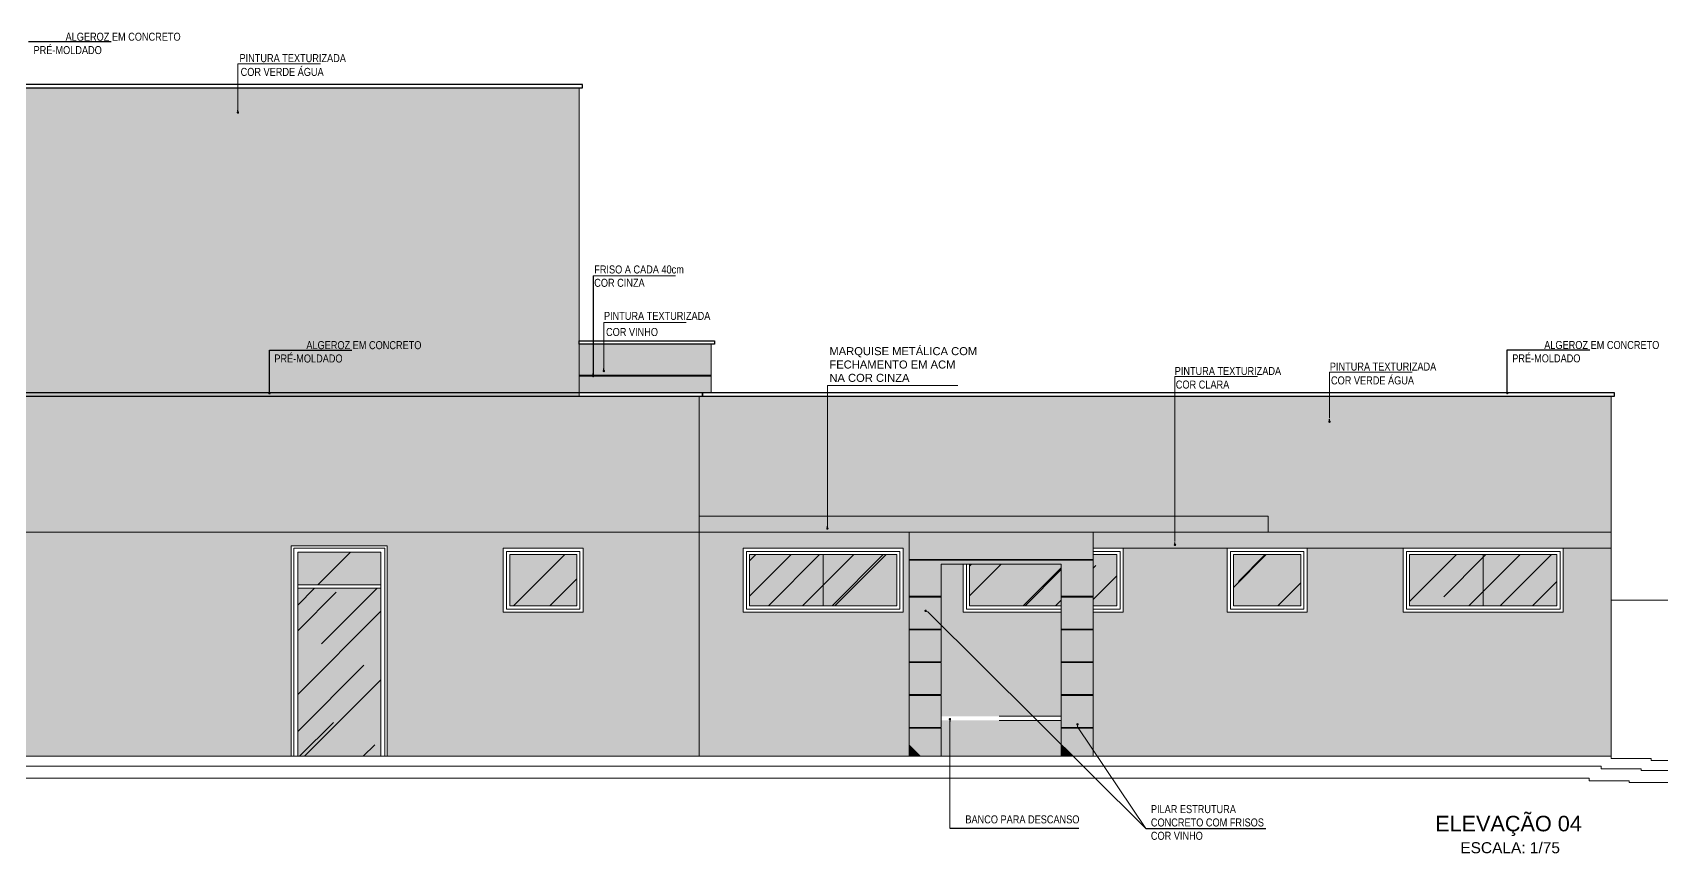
# Model space of a CAD drawing. Header units: inches. Extents: x 44775 to 44858.1, y 6760.4 to 6802.7.
# Drawn here: x 44795.87 to 44816.23, y 6760.45 to 6770.7 of the extents above; entities that cross this region are included whole.
import ezdxf

# ---------------------------------------------------------------- set-up
doc = ezdxf.new("R2010")
doc.units = ezdxf.units.IN
doc.header["$MEASUREMENT"] = 0
doc.layers.add('at_Entity', color=7, linetype='Continuous', lineweight=9)
for name, color, linetype in [('PA', 7, 'Continuous'), ('TEXTO 3', 2, 'Continuous'), ('TEXTO 4', 6, 'Continuous')]:
    doc.layers.add(name, color=color, linetype=linetype)
doc.styles.add('ARIAL', font='ARIALN.TTF')
doc.styles.add('style1', font='arial.ttf')
pattern_1 = [(45, (3.9476, -37.4173), (0.712763635, 1.900703028), [12.6, -1.68, 4.2, -0.84]), (45, (4.4406, -36.3304), (-1.383949392, 0.19601), [2.52, -0.2772, 5.04, -0.63]), (45, (3.7397, -36.6155), (2.690682724, 3.486602117), [6.72, -1.176, 3.36, -0.84])]

# ---------------------------------------------------------------- blocks, each defined once
blk = doc.blocks.new('_DOT')
at = {"color": 0, "linetype": 'ByBlock'}
blk.add_line((-0.5, 0), (-1, 0), dxfattribs=at)
at = {"color": 0, "linetype": 'ByBlock', "const_width": 0.5}
blk.add_lwpolyline([(-0.25, 0, 1), (0.25, 0, 1)], format="xyb", close=True, dxfattribs=at)

msp = doc.modelspace()

# ---------------------------------------------------------------- hatches: boundary and pattern name
h = msp.add_hatch()
h.set_pattern_fill('AR-RROOF', color=256, scale=0.84, angle=45)
h.set_pattern_definition(pattern_1)
h.paths.add_polyline_path([(44800.2215, 6764.2088), (44799.1825, 6764.2088), (44799.1825, 6763.7983), (44800.2215, 6763.7983)])
h = msp.add_hatch()
h.set_pattern_fill('AR-RROOF', color=256, scale=0.84, angle=45)
h.set_pattern_definition(pattern_1)
h.paths.add_polyline_path([(44802.6698, 6764.177), (44801.8318, 6764.177), (44801.8318, 6763.538), (44802.6698, 6763.538)])
h = msp.add_hatch()
h.set_pattern_fill('AR-RROOF', color=256, scale=0.84, angle=45)
h.set_pattern_definition(pattern_1)
h.paths.add_polyline_path([(44805.7508, 6764.177), (44804.8303, 6764.177), (44804.8303, 6763.538), (44805.7508, 6763.538)])
h = msp.add_hatch()
h.set_pattern_fill('AR-RROOF', color=256, scale=0.84, angle=45)
h.set_pattern_definition(pattern_1)
h.paths.add_polyline_path([(44806.6691, 6764.177), (44805.7508, 6764.177), (44805.7508, 6763.538), (44806.6691, 6763.538)])
h = msp.add_hatch()
h.set_pattern_fill('AR-RROOF', color=256, scale=0.84, angle=45)
h.set_pattern_definition(pattern_1)
h.paths.add_polyline_path([(44809.42, 6764.177), (44809.1238, 6764.177), (44809.1238, 6763.538), (44809.42, 6763.538)])
h = msp.add_hatch()
h.set_pattern_fill('AR-RROOF', color=256, scale=0.84, angle=45)
h.set_pattern_definition(pattern_1)
h.paths.add_polyline_path([(44811.7181, 6764.177), (44810.878, 6764.177), (44810.878, 6763.538), (44811.7181, 6763.538)])
h = msp.add_hatch()
h.set_pattern_fill('AR-RROOF', color=256, scale=0.84, angle=45)
h.set_pattern_definition(pattern_1)
h.paths.add_polyline_path([(44813.9992, 6764.177), (44813.0787, 6764.177), (44813.0787, 6763.538), (44813.9992, 6763.538)])
h = msp.add_hatch()
h.set_pattern_fill('AR-RROOF', color=256, scale=0.84, angle=45)
h.set_pattern_definition(pattern_1)
h.paths.add_polyline_path([(44814.9176, 6764.177), (44813.9992, 6764.177), (44813.9992, 6763.538), (44814.9176, 6763.538)])
h = msp.add_hatch()
h.set_pattern_fill('AR-RROOF', color=256, scale=0.84, angle=45)
h.set_pattern_definition(pattern_1)
h.paths.add_polyline_path([(44808.7238, 6764.0585), (44807.579, 6764.0585), (44807.579, 6763.538), (44808.7238, 6763.538)])
h = msp.add_hatch()
h.set_pattern_fill('AR-RROOF', color=256, scale=0.84, angle=45)
h.set_pattern_definition(pattern_1)
h.paths.add_polyline_path([(44800.2215, 6763.7581), (44799.1825, 6763.7581), (44799.1825, 6761.6589), (44800.2215, 6761.6589)])
at = {"layer": 'at_Entity', "true_color": 0xaca072}
h = msp.add_hatch(color=33, dxfattribs=at)
h.dxf.hatch_style = 1
h.paths.add_polyline_path([(44802.7015, 6770.0068), (44798.4355, 6770.0068), (44798.4355, 6769.7296), (44798.4355, 6769.7071, -1), (44798.4355, 6769.6921, -1), (44798.4355, 6769.7071), (44798.4355, 6769.7296), (44798.4355, 6770.0068), (44794.5525, 6770.0068), (44794.5525, 6766.1577), (44802.7015, 6766.1577)])
at = {"layer": 'at_Entity', "true_color": 0x4f7538}
h = msp.add_hatch(color=87, dxfattribs=at)
h.dxf.hatch_style = 1
h.paths.add_polyline_path([(44802.875, 6766.8073), (44802.7015, 6766.8073), (44802.7015, 6766.4174), (44802.875, 6766.4174)])
h = msp.add_hatch(color=87, dxfattribs=at)
h.dxf.hatch_style = 1
h.paths.add_polyline_path([(44804.3499, 6766.8073), (44802.875, 6766.8073), (44802.875, 6766.4174), (44804.3499, 6766.4174)])
edge = h.paths.add_edge_path(flags=16)
edge.add_arc((44803.0084, 6766.4451), 0.000047, 0, 360)
at = {"layer": 'at_Entity', "true_color": 0x989898}
h = msp.add_hatch(color=252, dxfattribs=at)
h.dxf.hatch_style = 1
h.paths.add_polyline_path([(44802.875, 6766.4149), (44802.875, 6766.4174), (44802.7015, 6766.4174), (44802.7015, 6766.4074), (44802.8675, 6766.4074, -0.4142136)])
at = {"layer": 'at_Entity', "true_color": 0x4f7538}
h = msp.add_hatch(color=87, dxfattribs=at)
h.dxf.hatch_style = 1
edge = h.paths.add_edge_path()
edge.add_line((44804.3499, 6766.4074), (44802.8825, 6766.4074))
edge.add_arc((44802.875, 6766.4074), 0.0075, -180, 0, ccw=False)
edge.add_line((44802.8675, 6766.4074), (44802.7015, 6766.4074))
edge.add_line((44802.7015, 6766.4074), (44802.7015, 6766.1977))
edge.add_line((44802.7015, 6766.1977), (44804.1997, 6766.1977))
edge.add_line((44804.1997, 6766.1977), (44804.3499, 6766.1977))
edge.add_line((44804.3499, 6766.1977), (44804.3499, 6766.4074))
at = {"layer": 'at_Entity', "true_color": 0x989898}
h = msp.add_hatch(color=252, dxfattribs=at)
h.dxf.hatch_style = 1
h.paths.add_polyline_path([(44804.3499, 6766.4174), (44802.875, 6766.4174), (44802.875, 6766.4149, -0.4142136), (44802.8825, 6766.4074), (44804.3499, 6766.4074)])
at = {"layer": 'at_Entity', "true_color": 0xaca072}
h = msp.add_hatch(color=33, dxfattribs=at)
h.dxf.hatch_style = 1
h.paths.add_polyline_path([(44804.1997, 6766.1577), (44795.7016, 6766.1577), (44795.7016, 6764.4585), (44804.1997, 6764.4585)])
h = msp.add_hatch(color=33, dxfattribs=at)
h.dxf.hatch_style = 1
h.paths.add_polyline_path([(44805.8016, 6766.1577), (44804.1997, 6766.1577), (44804.1997, 6764.6574), (44805.8016, 6764.6574)])
h = msp.add_hatch(color=33, dxfattribs=at)
h.dxf.hatch_style = 1
h.paths.add_polyline_path([(44810.1458, 6766.1577), (44805.8016, 6766.1577), (44805.8016, 6764.6574), (44810.1458, 6764.6574)])
h = msp.add_hatch(color=33, dxfattribs=at)
h.dxf.hatch_style = 1
h.paths.add_polyline_path([(44815.5989, 6766.1577), (44810.1458, 6766.1577), (44810.1458, 6764.6574), (44811.3119, 6764.6574), (44811.3119, 6764.4585), (44815.5989, 6764.4585)])
h.paths.add_polyline_path([(44812.0778, 6765.8303, -1), (44812.0778, 6765.8453, -1)], flags=16)
at = {"layer": 'at_Entity', "true_color": 0xd1cfbd}
h = msp.add_hatch(color=9, dxfattribs=at)
h.dxf.hatch_style = 1
h.paths.add_polyline_path([(44799.1021, 6764.2871), (44800.3019, 6764.2871), (44800.3019, 6761.6589), (44804.1997, 6761.6589), (44804.1997, 6764.4585), (44795.7016, 6764.4585), (44795.7016, 6761.6589), (44799.1021, 6761.6589)])
h.paths.add_polyline_path([(44801.7514, 6763.4576), (44801.7514, 6764.2575), (44802.7502, 6764.2575), (44802.7502, 6763.4576)], flags=16)
h.paths.add_polyline_path([(44801.7916, 6763.4978), (44801.7916, 6764.2172), (44802.71, 6764.2172), (44802.71, 6763.4978)], flags=0)
h.paths.add_polyline_path([(44801.8318, 6763.538), (44801.8318, 6764.177), (44802.6698, 6764.177), (44802.6698, 6763.538)], flags=0)
h = msp.add_hatch(color=9, dxfattribs=at)
h.dxf.hatch_style = 1
h.paths.add_polyline_path([(44806.8257, 6764.4585), (44804.1997, 6764.4585), (44804.1997, 6761.6589), (44806.8257, 6761.6589)])
h.paths.add_polyline_path([(44806.7496, 6764.2575), (44806.7496, 6763.4576), (44804.7499, 6763.4576), (44804.7499, 6764.2575)], flags=16)
h.paths.add_polyline_path([(44806.7093, 6764.2172), (44806.7093, 6763.4978), (44804.7901, 6763.4978), (44804.7901, 6764.2172)], flags=0)
h.paths.add_polyline_path([(44806.6691, 6764.177), (44806.6691, 6763.538), (44804.8303, 6763.538), (44804.8303, 6764.177)], flags=0)
h.paths.add_polyline_path([(44806.6691, 6764.177), (44806.6691, 6763.538), (44805.7508, 6763.538), (44804.8303, 6763.538), (44804.8303, 6764.177), (44805.7508, 6764.177)], flags=0)
at = {"layer": 'at_Entity', "true_color": 0x4f7538}
h = msp.add_hatch(color=87, dxfattribs=at)
h.dxf.hatch_style = 1
h.paths.add_polyline_path([(44809.1238, 6764.4585), (44806.8257, 6764.4585), (44806.8257, 6764.1178), (44809.1238, 6764.1178)])
at = {"layer": 'at_Entity', "true_color": 0xaca072}
h = msp.add_hatch(color=33, dxfattribs=at)
h.dxf.hatch_style = 1
h.paths.add_polyline_path([(44815.5989, 6764.4585), (44809.1238, 6764.4585), (44809.1238, 6764.2575), (44809.4983, 6764.2575), (44815.5989, 6764.2575)])
h.paths.add_polyline_path([(44810.1459, 6764.2919, -1), (44810.1459, 6764.3069, -1)], flags=16)
at = {"layer": 'at_Entity', "true_color": 0xb8c9d1}
h = msp.add_hatch(color=9, dxfattribs=at)
h.dxf.hatch_style = 1
h.paths.add_polyline_path([(44800.2215, 6764.2088), (44799.1825, 6764.2088), (44799.1825, 6763.7983), (44800.2215, 6763.7983)])
h = msp.add_hatch(color=9, dxfattribs=at)
h.dxf.hatch_style = 1
h.paths.add_polyline_path([(44802.6698, 6764.177), (44801.8318, 6764.177), (44801.8318, 6763.538), (44802.6698, 6763.538)])
h = msp.add_hatch(color=9, dxfattribs=at)
h.dxf.hatch_style = 1
h.paths.add_polyline_path([(44805.7508, 6764.177), (44804.8303, 6764.177), (44804.8303, 6763.538), (44805.7508, 6763.538)])
h = msp.add_hatch(color=9, dxfattribs=at)
h.dxf.hatch_style = 1
h.paths.add_polyline_path([(44806.6691, 6764.177), (44805.7508, 6764.177), (44805.7508, 6763.538), (44806.6691, 6763.538)])
at = {"layer": 'at_Entity', "true_color": 0x989898}
h = msp.add_hatch(color=252, dxfattribs=at)
h.dxf.hatch_style = 1
h.paths.add_polyline_path([(44809.1238, 6764.1178), (44806.8257, 6764.1178), (44806.8257, 6764.1072), (44809.1238, 6764.1072)])
at = {"layer": 'at_Entity', "true_color": 0xd1cfbd}
h = msp.add_hatch(color=9, dxfattribs=at)
h.dxf.hatch_style = 1
h.paths.add_polyline_path([(44815.5989, 6764.2575), (44814.998, 6764.2575), (44814.998, 6763.4576), (44812.9983, 6763.4576), (44812.9983, 6764.2575), (44811.7985, 6764.2575), (44811.7985, 6763.4576), (44810.7997, 6763.4576), (44810.7997, 6764.2575), (44809.4983, 6764.2575), (44809.4983, 6763.4576), (44809.1238, 6763.4576), (44809.1238, 6761.7352), (44809.1749, 6761.6589), (44815.5989, 6761.6589)])
at = {"layer": 'at_Entity', "true_color": 0xb8c9d1}
h = msp.add_hatch(color=9, dxfattribs=at)
h.dxf.hatch_style = 1
h.paths.add_polyline_path([(44809.42, 6764.177), (44809.1238, 6764.177), (44809.1238, 6763.538), (44809.42, 6763.538)])
h = msp.add_hatch(color=9, dxfattribs=at)
h.dxf.hatch_style = 1
h.paths.add_polyline_path([(44811.7181, 6764.177), (44810.878, 6764.177), (44810.878, 6763.538), (44811.7181, 6763.538)])
h = msp.add_hatch(color=9, dxfattribs=at)
h.dxf.hatch_style = 1
h.paths.add_polyline_path([(44813.9992, 6764.177), (44813.0787, 6764.177), (44813.0787, 6763.538), (44813.9992, 6763.538)])
h = msp.add_hatch(color=9, dxfattribs=at)
h.dxf.hatch_style = 1
h.paths.add_polyline_path([(44814.9176, 6764.177), (44813.9992, 6764.177), (44813.9992, 6763.538), (44814.9176, 6763.538)])
at = {"layer": 'at_Entity', "true_color": 0x4f7538}
h = msp.add_hatch(color=87, dxfattribs=at)
h.dxf.hatch_style = 1
h.paths.add_polyline_path([(44807.2257, 6764.0585), (44808.7238, 6764.0585), (44808.7238, 6763.6586), (44809.1238, 6763.6586), (44809.1238, 6764.1072), (44806.8257, 6764.1072), (44806.8257, 6763.6586), (44807.2257, 6763.6586)])
at = {"layer": 'at_Entity', "true_color": 0xd1cfbd}
h = msp.add_hatch(color=9, dxfattribs=at)
h.dxf.hatch_style = 1
h.paths.add_polyline_path([(44808.7238, 6763.4576), (44807.5008, 6763.4576), (44807.5008, 6764.0585), (44807.2257, 6764.0585), (44807.2257, 6763.3581), (44807.7505, 6763.3581), (44807.2257, 6763.3581), (44807.2257, 6762.5738), (44808.3677, 6762.1583), (44808.7238, 6762.1583)])
at = {"layer": 'at_Entity', "true_color": 0xb8c9d1}
h = msp.add_hatch(color=9, dxfattribs=at)
h.dxf.hatch_style = 1
h.paths.add_polyline_path([(44808.7238, 6764.0585), (44807.579, 6764.0585), (44807.579, 6763.538), (44808.7238, 6763.538)])
h = msp.add_hatch(color=9, dxfattribs=at)
h.dxf.hatch_style = 1
h.paths.add_polyline_path([(44800.2215, 6763.7581), (44799.1825, 6763.7581), (44799.1825, 6761.6589), (44800.2215, 6761.6589)])
at = {"layer": 'at_Entity', "true_color": 0x989898}
h = msp.add_hatch(color=252, dxfattribs=at)
h.dxf.hatch_style = 1
h.paths.add_polyline_path([(44807.2257, 6763.6586), (44806.8257, 6763.6586), (44806.8257, 6763.648), (44807.2257, 6763.648)])
at = {"layer": 'at_Entity', "true_color": 0x4f7538}
h = msp.add_hatch(color=87, dxfattribs=at)
h.dxf.hatch_style = 1
h.paths.add_polyline_path([(44807.2257, 6763.648), (44806.8257, 6763.648), (44806.8257, 6763.2481), (44807.2257, 6763.2481)])
edge = h.paths.add_edge_path(flags=16)
edge.add_arc((44807.0294, 6763.475), 0.0075, 0, 360)
at = {"layer": 'at_Entity', "true_color": 0x989898}
h = msp.add_hatch(color=252, dxfattribs=at)
h.dxf.hatch_style = 1
h.paths.add_polyline_path([(44809.1238, 6763.6586), (44808.7238, 6763.6586), (44808.7238, 6763.648), (44809.1238, 6763.648)])
at = {"layer": 'at_Entity', "true_color": 0x4f7538}
h = msp.add_hatch(color=87, dxfattribs=at)
h.dxf.hatch_style = 1
h.paths.add_polyline_path([(44809.1238, 6763.648), (44808.7238, 6763.648), (44808.7238, 6763.2481), (44809.1238, 6763.2481)])
at = {"layer": 'at_Entity', "true_color": 0x989898}
h = msp.add_hatch(color=252, dxfattribs=at)
h.dxf.hatch_style = 1
h.paths.add_polyline_path([(44807.2257, 6763.2481), (44806.8257, 6763.2481), (44806.8257, 6763.2375), (44807.2257, 6763.2375)])
at = {"layer": 'at_Entity', "true_color": 0x4f7538}
h = msp.add_hatch(color=87, dxfattribs=at)
h.dxf.hatch_style = 1
h.paths.add_polyline_path([(44807.2257, 6763.2375), (44806.8257, 6763.2375), (44806.8257, 6762.8376), (44807.2257, 6762.8376)])
at = {"layer": 'at_Entity', "true_color": 0x989898}
h = msp.add_hatch(color=252, dxfattribs=at)
h.dxf.hatch_style = 1
h.paths.add_polyline_path([(44809.1238, 6763.2481), (44808.7238, 6763.2481), (44808.7238, 6763.2375), (44809.1238, 6763.2375)])
at = {"layer": 'at_Entity', "true_color": 0x4f7538}
h = msp.add_hatch(color=87, dxfattribs=at)
h.dxf.hatch_style = 1
h.paths.add_polyline_path([(44809.1238, 6763.2375), (44808.7238, 6763.2375), (44808.7238, 6762.8376), (44809.1238, 6762.8376)])
at = {"layer": 'at_Entity', "true_color": 0x989898}
h = msp.add_hatch(color=252, dxfattribs=at)
h.dxf.hatch_style = 1
h.paths.add_polyline_path([(44807.2257, 6762.8376), (44806.8257, 6762.8376), (44806.8257, 6762.8291), (44807.2257, 6762.8291)])
at = {"layer": 'at_Entity', "true_color": 0x4f7538}
h = msp.add_hatch(color=87, dxfattribs=at)
h.dxf.hatch_style = 1
h.paths.add_polyline_path([(44807.2257, 6762.8291), (44806.8257, 6762.8291), (44806.8257, 6762.4292), (44807.2257, 6762.4292)])
at = {"layer": 'at_Entity', "true_color": 0x989898}
h = msp.add_hatch(color=252, dxfattribs=at)
h.dxf.hatch_style = 1
h.paths.add_polyline_path([(44809.1238, 6762.8376), (44808.7238, 6762.8376), (44808.7238, 6762.8291), (44809.1238, 6762.8291)])
at = {"layer": 'at_Entity', "true_color": 0x4f7538}
h = msp.add_hatch(color=87, dxfattribs=at)
h.dxf.hatch_style = 1
h.paths.add_polyline_path([(44809.1238, 6762.8291), (44808.7238, 6762.8291), (44808.7238, 6762.4292), (44809.1238, 6762.4292)])
at = {"layer": 'at_Entity', "true_color": 0xd1cfbd}
h = msp.add_hatch(color=9, dxfattribs=at)
h.dxf.hatch_style = 1
h.paths.add_polyline_path([(44807.2257, 6762.5738), (44807.2257, 6762.1583), (44808.3677, 6762.1583)])
at = {"layer": 'at_Entity', "true_color": 0x989898}
h = msp.add_hatch(color=252, dxfattribs=at)
h.dxf.hatch_style = 1
h.paths.add_polyline_path([(44807.2257, 6762.4292), (44806.8257, 6762.4292), (44806.8257, 6762.4186), (44807.2257, 6762.4186)])
at = {"layer": 'at_Entity', "true_color": 0x4f7538}
h = msp.add_hatch(color=87, dxfattribs=at)
h.dxf.hatch_style = 1
h.paths.add_polyline_path([(44807.2257, 6762.4186), (44806.8257, 6762.4186), (44806.8257, 6762.0187), (44807.2257, 6762.0187)])
edge = h.paths.add_edge_path(flags=16)
edge.add_arc((44807.0295, 6762.058), 0.000844, 0, 360)
at = {"layer": 'at_Entity', "true_color": 0x989898}
h = msp.add_hatch(color=252, dxfattribs=at)
h.dxf.hatch_style = 1
h.paths.add_polyline_path([(44809.1238, 6762.4292), (44808.7238, 6762.4292), (44808.7238, 6762.4186), (44809.1238, 6762.4186)])
at = {"layer": 'at_Entity', "true_color": 0x4f7538}
h = msp.add_hatch(color=87, dxfattribs=at)
h.dxf.hatch_style = 1
h.paths.add_polyline_path([(44809.1238, 6762.4186), (44808.7238, 6762.4186), (44808.7238, 6762.0187), (44809.1238, 6762.0187)])
h.paths.add_polyline_path([(44808.9276, 6762.0655, -1), (44808.9276, 6762.0505, -1)], flags=16)
at = {"layer": 'at_Entity', "true_color": 0xd1cfbd}
h = msp.add_hatch(color=9, dxfattribs=at)
h.dxf.hatch_style = 1
h.paths.add_polyline_path([(44808.4189, 6762.1075), (44807.2257, 6762.1075), (44807.2257, 6761.6589), (44808.7238, 6761.6589), (44808.7238, 6761.8047)])
h = msp.add_hatch(color=9, dxfattribs=at)
h.dxf.hatch_style = 1
h.paths.add_polyline_path([(44808.7238, 6762.1075), (44808.4189, 6762.1075), (44808.7238, 6761.8047)], flags=17)
at = {"layer": 'at_Entity', "true_color": 0x4f7538}
h = msp.add_hatch(color=87, dxfattribs=at)
h.dxf.hatch_style = 1
h.paths.add_polyline_path([(44807.0427, 6762.0081), (44806.8257, 6762.0081), (44806.8257, 6761.8047), (44806.9725, 6761.6589), (44807.2257, 6761.6589), (44807.2257, 6761.7352)])
h = msp.add_hatch(color=87, dxfattribs=at)
h.dxf.hatch_style = 1
h.paths.add_polyline_path([(44807.2257, 6762.0081), (44807.0427, 6762.0081), (44807.2257, 6761.7352)], flags=17)
at = {"layer": 'at_Entity', "true_color": 0x989898}
h = msp.add_hatch(color=252, dxfattribs=at)
h.dxf.hatch_style = 1
h.paths.add_polyline_path([(44808.9338, 6762.0187), (44808.7238, 6762.0187), (44808.7238, 6762.0081), (44808.9408, 6762.0081)])
at = {"layer": 'at_Entity', "true_color": 0x4f7538}
h = msp.add_hatch(color=87, dxfattribs=at)
h.dxf.hatch_style = 1
h.paths.add_polyline_path([(44808.9408, 6762.0081), (44808.7238, 6762.0081), (44808.7238, 6761.8047), (44808.8706, 6761.6589), (44809.1238, 6761.6589), (44809.1238, 6761.7352)])
at = {"layer": 'at_Entity', "true_color": 0x989898}
h = msp.add_hatch(color=252, dxfattribs=at)
h.dxf.hatch_style = 1
h.paths.add_polyline_path([(44809.1238, 6762.0187), (44808.9338, 6762.0187), (44808.9408, 6762.0081), (44809.1238, 6762.0081)])
at = {"layer": 'at_Entity', "true_color": 0x4f7538}
h = msp.add_hatch(color=87, dxfattribs=at)
h.dxf.hatch_style = 1
h.paths.add_polyline_path([(44809.1238, 6762.0081), (44808.9408, 6762.0081), (44809.1238, 6761.7352)], flags=17)
h = msp.add_hatch(color=87, dxfattribs=at)
h.dxf.hatch_style = 1
h.paths.add_polyline_path([(44806.8257, 6761.8047), (44806.8257, 6761.6589), (44806.9725, 6761.6589)], flags=17)
h = msp.add_hatch(color=87, dxfattribs=at)
h.dxf.hatch_style = 1
h.paths.add_polyline_path([(44808.7238, 6761.8047), (44808.7238, 6761.6589), (44808.8706, 6761.6589)], flags=17)
at = {"layer": 'PA'}
h = msp.add_hatch(color=252, dxfattribs=at)
h.dxf.hatch_style = 1
h.paths.add_polyline_path([(44811.3119, 6764.6574), (44811.4491, 6764.6574), (44804.1997, 6764.6574), (44804.1997, 6764.4585), (44811.3119, 6764.4585)])

# ---------------------------------------------------------------- linework, layer by layer
for p, q in [((44802.875, 6767.6601), (44802.875, 6766.4074)), ((44807.3334, 6760.7622), (44808.9441, 6760.7622)), ((44809.7807, 6760.7551), (44811.2827, 6760.7551))]:
    msp.add_line(p, q)
at = {"color": 3}
for points in [[(44794.5125, 6770.0068), (44802.7415, 6770.0068), (44802.7415, 6770.0468), (44794.5125, 6770.0468)], [(44804.3899, 6766.8073), (44802.7015, 6766.8073), (44802.7015, 6766.8473), (44804.3899, 6766.8473)], [(44804.2397, 6766.1577), (44815.6389, 6766.1577), (44815.6389, 6766.1977), (44804.2397, 6766.1977)]]:
    msp.add_lwpolyline(points, close=True, dxfattribs=at)
at = {"color": 2}
msp.add_lwpolyline([(44795.6616, 6766.1577), (44804.2397, 6766.1577), (44804.2397, 6766.1977), (44795.6616, 6766.1977)], close=True, dxfattribs=at)
at = {"layer": 'at_Entity', "color": 0}
for p, q in [((44798.4355, 6769.7296), (44798.4355, 6770.3052)), ((44798.4355, 6770.3052), (44799.466, 6770.3052)), ((44794.5525, 6770.0068), (44802.7015, 6770.0068)), ((44794.5525, 6770.0068), (44802.7015, 6770.0068)), ((44802.7015, 6770.0068), (44802.7015, 6766.1577)), ((44802.7015, 6770.0068), (44802.7015, 6766.1577)), ((44802.7015, 6770.0068), (44802.7015, 6766.1577)), ((44802.875, 6767.6601), (44803.9034, 6767.6601)), ((44803.0083, 6766.5005), (44803.0083, 6767.0761)), ((44803.0083, 6767.0761), (44804.0389, 6767.0761)), ((44802.7015, 6766.8073), (44802.7015, 6766.1577)), ((44802.9999, 6766.8073), (44803.1036, 6766.8073)), ((44803.1544, 6766.8073), (44803.404, 6766.8073)), ((44803.1544, 6766.8073), (44803.404, 6766.8073)), ((44803.0083, 6766.4751), (44803.0083, 6766.5005)), ((44810.1458, 6764.3421), (44810.1458, 6766.4031)), ((44810.1458, 6766.4031), (44811.1764, 6766.4031)), ((44812.0778, 6765.8805), (44812.0778, 6766.456)), ((44812.0778, 6766.456), (44813.1083, 6766.456)), ((44794.5525, 6766.1577), (44802.7015, 6766.1577)), ((44795.7016, 6766.1577), (44804.1997, 6766.1577)), ((44804.1997, 6766.1577), (44795.7016, 6766.1577)), ((44802.7015, 6766.1577), (44804.3499, 6766.1577)), ((44804.1997, 6766.1577), (44804.1997, 6764.4585)), ((44804.1997, 6766.1577), (44804.1997, 6764.4585)), ((44804.1997, 6766.1577), (44804.1997, 6764.6574)), ((44804.1997, 6766.1577), (44815.5989, 6766.1577)), ((44804.1997, 6766.1577), (44815.5989, 6766.1577)), ((44805.8016, 6764.5579), (44805.8016, 6766.2889)), ((44805.8016, 6766.2889), (44807.433, 6766.2889)), ((44815.5989, 6766.1577), (44815.5989, 6764.6574)), ((44815.5989, 6766.1577), (44815.5989, 6764.6574)), ((44815.5989, 6766.1577), (44815.5989, 6764.4585)), ((44804.1997, 6764.6574), (44804.1997, 6764.4585)), ((44805.8016, 6764.5325), (44805.8016, 6764.5579)), ((44815.5989, 6764.6574), (44815.5989, 6764.4585)), ((44815.5989, 6764.6574), (44815.5989, 6764.4585)), ((44795.7016, 6764.4585), (44797.5023, 6764.4585)), ((44795.7016, 6764.4585), (44804.1997, 6764.4585)), ((44795.7016, 6764.4585), (44804.1997, 6764.4585)), ((44797.5023, 6764.4585), (44797.6018, 6764.4585)), ((44798.6027, 6764.4585), (44798.7021, 6764.4585)), ((44798.7021, 6764.4585), (44799.1021, 6764.4585)), ((44799.1021, 6764.4585), (44800.3019, 6764.4585)), ((44800.3019, 6764.4585), (44801.7514, 6764.4585)), ((44801.7514, 6764.4585), (44802.7502, 6764.4585)), ((44802.7502, 6764.4585), (44804.1997, 6764.4585)), ((44804.1997, 6764.4585), (44804.1997, 6764.2575)), ((44804.1997, 6764.4585), (44804.1997, 6764.2575)), ((44804.1997, 6764.4585), (44811.1996, 6764.4585)), ((44804.1997, 6764.4585), (44804.1997, 6764.2575)), ((44804.1997, 6764.4585), (44806.8257, 6764.4585)), ((44815.5989, 6764.4585), (44804.1997, 6764.4585)), ((44811.1996, 6764.4585), (44804.1997, 6764.4585)), ((44806.8257, 6764.4585), (44806.8257, 6764.1178)), ((44806.8257, 6764.4585), (44809.1238, 6764.4585)), ((44806.8257, 6764.4585), (44806.8257, 6764.2575)), ((44806.8257, 6764.4585), (44806.8257, 6764.2575)), ((44806.8257, 6763.3581), (44806.8257, 6764.4585)), ((44806.8257, 6764.4585), (44809.1238, 6764.4585)), ((44809.1238, 6764.4585), (44809.1238, 6764.1178)), ((44809.1238, 6764.4585), (44809.1238, 6764.1178)), ((44809.1238, 6764.4585), (44809.1238, 6764.2575)), ((44809.1238, 6764.4585), (44815.5989, 6764.4585)), ((44809.1238, 6764.4585), (44809.1238, 6761.6589)), ((44811.1996, 6764.4585), (44815.5989, 6764.4585)), ((44815.5989, 6764.4585), (44815.5989, 6764.2575)), ((44815.5989, 6764.4585), (44815.5989, 6764.2575)), ((44815.5989, 6764.4585), (44815.5989, 6761.6589)), ((44799.1021, 6764.2871), (44800.3019, 6764.2871)), ((44799.1021, 6764.2871), (44799.1021, 6764.2575)), ((44799.1021, 6764.2871), (44799.1021, 6764.2575)), ((44800.3019, 6764.2871), (44799.1021, 6764.2871)), ((44799.1021, 6764.2871), (44799.1021, 6761.6589)), ((44799.1021, 6764.2575), (44799.1021, 6764.0585)), ((44799.1021, 6764.2575), (44799.1021, 6764.0585)), ((44800.2723, 6764.2575), (44799.1317, 6764.2575)), ((44799.1317, 6764.2575), (44799.1317, 6761.6589)), ((44799.1825, 6764.2088), (44799.1825, 6763.7983)), ((44799.1825, 6764.2088), (44800.2215, 6764.2088)), ((44800.2215, 6764.2088), (44799.1825, 6764.2088)), ((44799.1825, 6764.2088), (44799.1825, 6761.6589)), ((44800.2215, 6764.2088), (44800.2215, 6763.7983)), ((44800.2215, 6764.2088), (44800.2215, 6763.7983)), ((44800.2215, 6761.6589), (44800.2215, 6764.2088)), ((44800.2723, 6761.6589), (44800.2723, 6764.2575)), ((44800.3019, 6764.2871), (44800.3019, 6763.4576)), ((44800.3019, 6761.6589), (44800.3019, 6764.2871)), ((44801.7514, 6764.2575), (44802.7502, 6764.2575)), ((44801.7514, 6764.2575), (44802.7502, 6764.2575)), ((44801.7514, 6763.4576), (44801.7514, 6764.2575)), ((44802.71, 6764.2172), (44801.7916, 6764.2172)), ((44801.7916, 6764.2172), (44801.7916, 6763.4978)), ((44801.8318, 6764.177), (44801.8318, 6763.538)), ((44801.8318, 6764.177), (44802.6698, 6764.177)), ((44802.6698, 6764.177), (44801.8318, 6764.177)), ((44801.8318, 6764.177), (44801.8318, 6763.538)), ((44802.6698, 6764.177), (44802.6698, 6763.538)), ((44802.6698, 6764.177), (44802.6698, 6763.538)), ((44802.6698, 6763.538), (44802.6698, 6764.177)), ((44802.71, 6763.4978), (44802.71, 6764.2172)), ((44802.7502, 6764.2575), (44802.7502, 6763.4576)), ((44802.7502, 6764.2575), (44802.7502, 6763.4576)), ((44804.1997, 6764.2575), (44804.1997, 6763.4576)), ((44804.1997, 6764.2575), (44804.1997, 6763.4576)), ((44804.1997, 6764.2575), (44804.1997, 6763.4576)), ((44804.7499, 6764.2575), (44804.7499, 6763.4576)), ((44804.7499, 6764.2575), (44804.7499, 6763.4576)), ((44804.7499, 6764.2575), (44806.7496, 6764.2575)), ((44804.7499, 6763.4576), (44804.7499, 6764.2575)), ((44804.7901, 6764.2172), (44806.7093, 6764.2172)), ((44804.7901, 6763.4978), (44804.7901, 6764.2172)), ((44804.8303, 6764.177), (44804.8303, 6763.538)), ((44804.8303, 6764.177), (44805.7508, 6764.177)), ((44804.8303, 6764.177), (44806.6691, 6764.177)), ((44804.8303, 6763.538), (44804.8303, 6764.177)), ((44805.7508, 6764.177), (44805.7508, 6763.538)), ((44805.7508, 6764.177), (44806.6691, 6764.177)), ((44805.7508, 6764.177), (44805.7508, 6763.538)), ((44805.7508, 6764.177), (44805.7508, 6763.538)), ((44805.7508, 6764.177), (44805.7508, 6763.538)), ((44806.6691, 6764.177), (44806.6691, 6763.538)), ((44806.6691, 6764.177), (44806.6691, 6763.538)), ((44806.6691, 6764.177), (44806.6691, 6763.538)), ((44806.7093, 6764.2172), (44806.7093, 6763.4978)), ((44806.7496, 6764.2575), (44806.7496, 6763.4576)), ((44806.7496, 6764.2575), (44806.7496, 6763.4576)), ((44806.8257, 6764.2575), (44806.8257, 6763.4576)), ((44806.8257, 6764.2575), (44806.8257, 6763.4576)), ((44806.8257, 6764.1178), (44809.1238, 6764.1178)), ((44809.1238, 6764.2575), (44815.5989, 6764.2575)), ((44809.1238, 6764.2575), (44809.4983, 6764.2575)), ((44809.1238, 6764.2172), (44809.4602, 6764.2172)), ((44809.1238, 6764.177), (44809.1238, 6763.538)), ((44809.1238, 6764.177), (44809.42, 6764.177)), ((44809.1238, 6764.177), (44809.42, 6764.177)), ((44809.42, 6764.177), (44809.42, 6763.538)), ((44809.42, 6764.177), (44809.42, 6763.538)), ((44809.42, 6764.177), (44809.42, 6763.538)), ((44809.4602, 6764.2172), (44809.4602, 6763.4978)), ((44809.4983, 6764.2575), (44809.4983, 6763.4576)), ((44809.4983, 6764.2575), (44810.7997, 6764.2575)), ((44809.4983, 6764.2575), (44809.4983, 6763.4576)), ((44810.7997, 6764.2575), (44810.7997, 6763.4576)), ((44810.7997, 6764.2575), (44810.7997, 6763.4576)), ((44810.7997, 6764.2575), (44811.7985, 6764.2575)), ((44810.7997, 6763.4576), (44810.7997, 6764.2575)), ((44811.7583, 6764.2172), (44810.8399, 6764.2172)), ((44810.8399, 6764.2172), (44810.8399, 6763.4978)), ((44810.878, 6764.177), (44810.878, 6763.538)), ((44810.878, 6764.177), (44811.7181, 6764.177)), ((44811.7181, 6764.177), (44810.878, 6764.177)), ((44810.878, 6764.177), (44810.878, 6763.538)), ((44810.878, 6764.177), (44810.8801, 6764.177)), ((44811.7181, 6764.177), (44811.7181, 6763.538)), ((44811.7181, 6764.177), (44811.7181, 6763.538)), ((44811.7181, 6763.538), (44811.7181, 6764.177)), ((44811.7583, 6763.4978), (44811.7583, 6764.2172)), ((44811.7985, 6764.2575), (44811.7985, 6763.4576)), ((44811.7985, 6764.2575), (44812.9983, 6764.2575)), ((44811.7985, 6764.2575), (44811.7985, 6763.4576)), ((44812.9983, 6764.2575), (44812.9983, 6763.4576)), ((44812.9983, 6764.2575), (44812.9983, 6763.4576)), ((44812.9983, 6764.2575), (44814.998, 6764.2575)), ((44812.9983, 6763.4576), (44812.9983, 6764.2575)), ((44813.0385, 6764.2172), (44814.9578, 6764.2172)), ((44813.0385, 6763.4978), (44813.0385, 6764.2172)), ((44813.0787, 6764.177), (44813.0787, 6763.538)), ((44813.0787, 6764.177), (44813.9992, 6764.177)), ((44813.0787, 6764.177), (44814.9176, 6764.177)), ((44813.0787, 6763.538), (44813.0787, 6764.177)), ((44813.9992, 6764.177), (44813.9992, 6763.538)), ((44813.9992, 6764.177), (44814.9176, 6764.177)), ((44813.9992, 6764.177), (44813.9992, 6763.538)), ((44813.9992, 6764.177), (44813.9992, 6763.538)), ((44813.9992, 6764.177), (44813.9992, 6763.538)), ((44814.9176, 6764.177), (44814.9176, 6763.538)), ((44814.9176, 6764.177), (44814.9176, 6763.538)), ((44814.9176, 6764.177), (44814.9176, 6763.538)), ((44814.9578, 6764.2172), (44814.9578, 6763.4978)), ((44814.998, 6764.2575), (44814.998, 6763.4576)), ((44814.998, 6764.2575), (44815.5989, 6764.2575)), ((44814.998, 6764.2575), (44814.998, 6763.4576)), ((44815.5989, 6764.2575), (44815.5989, 6763.4576)), ((44815.5989, 6764.2575), (44815.5989, 6763.4576)), ((44799.1021, 6764.0585), (44799.1021, 6763.7581)), ((44799.1021, 6764.0585), (44799.1021, 6763.7581)), ((44806.8257, 6764.1072), (44806.8257, 6764.0585)), ((44806.8257, 6764.1072), (44809.1238, 6764.1072)), ((44806.8257, 6764.1072), (44809.1238, 6764.1072)), ((44806.8257, 6764.0585), (44806.8257, 6763.6586)), ((44807.2257, 6764.0585), (44807.2257, 6763.6586)), ((44807.2257, 6764.0585), (44807.2257, 6763.6586)), ((44807.2257, 6764.0585), (44807.2257, 6763.4576)), ((44807.2257, 6764.0585), (44807.5008, 6764.0585)), ((44807.2257, 6763.2375), (44807.2257, 6764.0585)), ((44807.2257, 6764.0585), (44808.7238, 6764.0585)), ((44807.5008, 6764.0585), (44807.5008, 6763.4576)), ((44807.5008, 6764.0585), (44807.5008, 6763.4576)), ((44807.5008, 6763.4576), (44807.5008, 6764.0585)), ((44807.5388, 6763.4978), (44807.5388, 6764.0585)), ((44807.579, 6764.0585), (44807.579, 6763.538)), ((44807.579, 6764.0585), (44808.4995, 6764.0585)), ((44807.579, 6763.538), (44807.579, 6764.0585)), ((44808.4995, 6764.0585), (44808.7238, 6764.0585)), ((44808.7238, 6764.0585), (44808.7238, 6763.538)), ((44808.7238, 6764.0585), (44808.7238, 6763.538)), ((44808.7238, 6764.0585), (44808.7238, 6763.6586)), ((44808.7238, 6764.0585), (44808.7238, 6761.6589)), ((44809.1238, 6764.1072), (44809.1238, 6764.0585)), ((44809.1238, 6764.1072), (44809.1238, 6764.0585)), ((44809.1238, 6764.0585), (44809.1238, 6763.6586)), ((44809.1238, 6764.0585), (44809.1238, 6763.6586)), ((44799.1021, 6763.7581), (44799.1021, 6761.6589)), ((44799.1021, 6763.7581), (44799.1021, 6761.6589)), ((44799.1825, 6763.7983), (44800.2215, 6763.7983)), ((44800.2215, 6763.7983), (44799.1825, 6763.7983)), ((44799.1825, 6763.7581), (44799.1825, 6761.6589)), ((44799.1825, 6763.7581), (44800.2215, 6763.7581)), ((44800.2215, 6763.7581), (44799.1825, 6763.7581)), ((44800.2215, 6763.7581), (44800.2215, 6761.6589)), ((44800.2215, 6763.7581), (44800.2215, 6761.6589)), ((44801.8318, 6763.538), (44802.6698, 6763.538)), ((44801.8318, 6763.538), (44802.6698, 6763.538)), ((44804.8303, 6763.538), (44805.7508, 6763.538)), ((44806.6691, 6763.538), (44804.8303, 6763.538)), ((44805.7508, 6763.538), (44806.6691, 6763.538)), ((44806.8257, 6763.6586), (44807.2257, 6763.6586)), ((44806.8257, 6763.6586), (44807.2257, 6763.6586)), ((44806.8257, 6763.648), (44806.8257, 6763.3581)), ((44806.8257, 6763.648), (44807.2257, 6763.648)), ((44806.8257, 6763.648), (44807.2257, 6763.648)), ((44807.2257, 6763.648), (44807.2257, 6763.3581)), ((44807.2257, 6763.648), (44807.2257, 6763.3581)), ((44807.579, 6763.538), (44808.4995, 6763.538)), ((44808.7238, 6763.538), (44807.579, 6763.538)), ((44808.4995, 6763.538), (44808.7238, 6763.538)), ((44808.7238, 6763.6586), (44809.1238, 6763.6586)), ((44808.7238, 6763.648), (44808.7238, 6763.2481)), ((44808.7238, 6763.648), (44809.1238, 6763.648)), ((44808.7238, 6763.648), (44809.1238, 6763.648)), ((44809.1238, 6763.648), (44809.1238, 6763.2481)), ((44809.1238, 6763.648), (44809.1238, 6763.2481)), ((44809.1238, 6763.538), (44809.42, 6763.538)), ((44809.42, 6763.538), (44809.1238, 6763.538)), ((44810.878, 6763.538), (44811.7181, 6763.538)), ((44810.878, 6763.538), (44811.7181, 6763.538)), ((44813.0787, 6763.538), (44813.9992, 6763.538)), ((44814.9176, 6763.538), (44813.0787, 6763.538)), ((44813.9992, 6763.538), (44814.9176, 6763.538)), ((44817.3489, 6763.6078), (44815.5989, 6763.6078)), ((44800.3019, 6763.4576), (44800.3019, 6761.6589)), ((44801.7514, 6763.4576), (44802.7502, 6763.4576)), ((44802.7502, 6763.4576), (44801.7514, 6763.4576)), ((44801.7916, 6763.4978), (44802.71, 6763.4978)), ((44804.1997, 6763.4576), (44804.1997, 6763.3581)), ((44806.7496, 6763.4576), (44804.7499, 6763.4576)), ((44806.7093, 6763.4978), (44804.7901, 6763.4978)), ((44806.8257, 6763.4576), (44806.8257, 6763.3581)), ((44806.8257, 6763.4576), (44806.8257, 6763.3581)), ((44806.8257, 6763.3581), (44806.8257, 6762.1583)), ((44806.8257, 6763.3581), (44806.8257, 6762.1583)), ((44807.056, 6763.4611), (44809.7807, 6760.7551)), ((44807.2257, 6763.4576), (44807.2257, 6763.3581)), ((44808.7238, 6763.4576), (44807.5008, 6763.4576)), ((44808.7238, 6763.4978), (44807.5388, 6763.4978)), ((44808.7238, 6763.4576), (44808.7238, 6763.3581)), ((44808.7238, 6763.4576), (44808.7238, 6763.3581)), ((44808.7238, 6763.3581), (44808.7238, 6762.1583)), ((44808.7238, 6763.3581), (44808.7238, 6762.1583)), ((44809.4602, 6763.4978), (44809.1238, 6763.4978)), ((44809.1238, 6763.4576), (44809.1238, 6761.6589)), ((44809.4983, 6763.4576), (44809.1238, 6763.4576)), ((44811.7985, 6763.4576), (44810.7997, 6763.4576)), ((44810.8399, 6763.4978), (44811.7583, 6763.4978)), ((44814.998, 6763.4576), (44812.9983, 6763.4576)), ((44814.9578, 6763.4978), (44813.0385, 6763.4978)), ((44815.5989, 6763.4576), (44815.5989, 6761.6589)), ((44815.5989, 6763.4576), (44815.5989, 6761.6589)), ((44806.8257, 6763.2481), (44807.2257, 6763.2481)), ((44806.8257, 6763.2481), (44807.2257, 6763.2481)), ((44806.8257, 6763.2375), (44806.8257, 6762.8376)), ((44806.8257, 6763.2375), (44807.2257, 6763.2375)), ((44806.8257, 6763.2375), (44807.2257, 6763.2375)), ((44807.2257, 6763.2375), (44807.2257, 6762.8376)), ((44807.2257, 6763.2375), (44807.2257, 6762.8376)), ((44808.7238, 6763.2481), (44809.1238, 6763.2481)), ((44808.7238, 6763.2481), (44809.1238, 6763.2481)), ((44808.7238, 6763.2375), (44808.7238, 6762.8376)), ((44808.7238, 6763.2375), (44809.1238, 6763.2375)), ((44808.7238, 6763.2375), (44809.1238, 6763.2375)), ((44809.1238, 6763.2375), (44809.1238, 6762.8376)), ((44809.1238, 6763.2375), (44809.1238, 6762.8376)), ((44806.8257, 6762.8376), (44807.2257, 6762.8376)), ((44806.8257, 6762.8291), (44806.8257, 6762.4292)), ((44806.8257, 6762.8291), (44807.2257, 6762.8291)), ((44806.8257, 6762.8291), (44807.2257, 6762.8291)), ((44807.2257, 6762.8291), (44807.2257, 6762.4292)), ((44807.2257, 6762.8291), (44807.2257, 6762.4292)), ((44808.7238, 6762.8376), (44809.1238, 6762.8376)), ((44808.7238, 6762.8291), (44808.7238, 6762.4292)), ((44808.7238, 6762.8291), (44809.1238, 6762.8291)), ((44808.7238, 6762.8291), (44809.1238, 6762.8291)), ((44809.1238, 6762.8291), (44809.1238, 6762.4292)), ((44809.1238, 6762.8291), (44809.1238, 6762.4292)), ((44806.8257, 6762.4292), (44807.2257, 6762.4292)), ((44806.8257, 6762.4292), (44807.2257, 6762.4292)), ((44806.8257, 6762.4186), (44806.8257, 6762.0187)), ((44806.8257, 6762.4186), (44807.2257, 6762.4186)), ((44806.8257, 6762.4186), (44807.2257, 6762.4186)), ((44807.2257, 6762.4186), (44807.2257, 6762.0187)), ((44807.2257, 6762.4186), (44807.2257, 6762.0187)), ((44808.7238, 6762.4292), (44809.1238, 6762.4292)), ((44808.7238, 6762.4292), (44809.1238, 6762.4292)), ((44808.7238, 6762.4186), (44808.7238, 6762.0187)), ((44808.7238, 6762.4186), (44809.1238, 6762.4186)), ((44808.7238, 6762.4186), (44809.1238, 6762.4186)), ((44809.1238, 6762.4186), (44809.1238, 6762.0187)), ((44809.1238, 6762.4186), (44809.1238, 6762.0187)), ((44806.8257, 6762.1075), (44806.8257, 6761.6589)), ((44806.8257, 6762.1075), (44806.8257, 6761.6589)), ((44807.3335, 6762.1146), (44807.3335, 6761.666)), ((44807.9494, 6762.1583), (44808.7238, 6762.1583)), ((44808.7238, 6762.1583), (44807.9494, 6762.1583)), ((44807.9494, 6762.1075), (44808.7238, 6762.1075)), ((44808.7238, 6762.1075), (44807.9494, 6762.1075)), ((44808.7238, 6762.1075), (44808.7238, 6761.6589)), ((44808.7238, 6762.1075), (44808.7238, 6761.6589)), ((44806.8257, 6762.0187), (44807.2257, 6762.0187)), ((44806.8257, 6762.0081), (44806.8257, 6761.6589)), ((44806.8257, 6762.0081), (44807.2257, 6762.0081)), ((44807.2257, 6762.0081), (44807.2257, 6761.6589)), ((44807.2257, 6762.0081), (44807.2257, 6761.6589)), ((44808.7238, 6762.0187), (44809.1238, 6762.0187)), ((44808.7238, 6762.0081), (44808.7238, 6761.6589)), ((44808.7238, 6762.0081), (44809.1238, 6762.0081)), ((44808.9275, 6762.028), (44809.7807, 6760.7551)), ((44809.1238, 6762.0081), (44809.1238, 6761.6589)), ((44809.1238, 6762.0081), (44809.1238, 6761.6589)), ((44815.5989, 6761.6589), (44782.455, 6761.6589)), ((44782.5798, 6761.5341), (44815.472, 6761.5341)), ((44795.7016, 6761.6589), (44797.5023, 6761.6589)), ((44798.7021, 6761.6589), (44799.1021, 6761.6589)), ((44799.1825, 6761.6589), (44800.2215, 6761.6589)), ((44800.3019, 6761.6589), (44801.7514, 6761.6589)), ((44801.7514, 6761.6589), (44802.7502, 6761.6589)), ((44802.7502, 6761.6589), (44804.1997, 6761.6589)), ((44804.1997, 6761.6589), (44806.5506, 6761.6589)), ((44806.5993, 6761.6589), (44807.6997, 6761.6589)), ((44807.7505, 6761.6589), (44807.9494, 6761.6589)), ((44807.9494, 6761.6589), (44808.7238, 6761.6589)), ((44808.7238, 6761.6589), (44809.1238, 6761.6589)), ((44809.1238, 6761.6589), (44815.5989, 6761.6589)), ((44815.472, 6761.5341), (44815.472, 6761.5023)), ((44815.472, 6761.5023), (44815.9735, 6761.5023)), ((44815.5989, 6761.6293), (44815.5989, 6761.6589)), ((44816.0983, 6761.6293), (44815.5989, 6761.6293)), ((44815.9735, 6761.5023), (44815.9735, 6761.4833)), ((44815.9735, 6761.4833), (44823.7989, 6761.4833)), ((44816.0983, 6761.6081), (44816.0983, 6761.6293)), ((44823.7989, 6761.6081), (44816.0983, 6761.6081)), ((44782.7301, 6761.3838), (44815.3239, 6761.3838)), ((44815.3239, 6761.3838), (44815.3239, 6761.3542)), ((44815.3239, 6761.3542), (44815.8232, 6761.3542)), ((44815.8232, 6761.3542), (44815.8232, 6761.3331)), ((44815.8232, 6761.3331), (44823.9489, 6761.3331))]:
    msp.add_line(p, q, dxfattribs=at)
at = {"layer": 'at_Entity', "color": 7}
for p, q in [((44802.7015, 6766.8073), (44804.3499, 6766.8073)), ((44802.7015, 6766.8073), (44804.3499, 6766.8073)), ((44804.3499, 6766.8073), (44804.3499, 6766.1977)), ((44804.3499, 6766.8073), (44804.3499, 6766.1977)), ((44804.3499, 6766.8073), (44804.3499, 6766.1977)), ((44811.3119, 6764.6574), (44804.1997, 6764.6574)), ((44811.3119, 6764.4585), (44811.3119, 6764.6574)), ((44804.1997, 6764.4585), (44811.3119, 6764.4585)), ((44807.3334, 6762.0921), (44807.3334, 6760.7622))]:
    msp.add_line(p, q, dxfattribs=at)
at = {"layer": 'at_Entity', "color": 252, "true_color": 0x989898}
for p, q in [((44804.3499, 6766.4174), (44802.7015, 6766.4174)), ((44804.3499, 6766.4074), (44802.7015, 6766.4074)), ((44808.7238, 6763.6586), (44809.1238, 6763.6586)), ((44806.8257, 6762.8376), (44807.2257, 6762.8376)), ((44808.7238, 6762.8376), (44809.1238, 6762.8376)), ((44808.7238, 6762.0187), (44809.1238, 6762.0187)), ((44808.7238, 6762.0081), (44809.1238, 6762.0081))]:
    msp.add_line(p, q, dxfattribs=at)
at = {"layer": 'at_Entity', "color": 2}
msp.add_line((44804.1997, 6766.1577), (44804.1997, 6761.6589), dxfattribs=at)
at = {"layer": 'PA', "color": 0}
for p, q in [((44795.8194, 6770.5841), (44796.8499, 6770.5841)), ((44798.8286, 6766.2231), (44798.8286, 6766.7324)), ((44798.8286, 6766.7324), (44799.8591, 6766.7324)), ((44814.2992, 6766.2251), (44814.2992, 6766.7343)), ((44814.2992, 6766.7343), (44815.3297, 6766.7343))]:
    msp.add_line(p, q, dxfattribs=at)

# ---------------------------------------------------------------- block references
for p, xscale, yscale, zscale, rotation in [((44798.4355, 6769.6996), 0.03000000000000006, 0.03000000000000006, 0.03000000000000006, 270.0340085218178), ((44802.875, 6766.4074), 0.03000000000000004, 0.03000000000000004, 0.03000000000000004, 270.0340085218178), ((44803.0084, 6766.4705), 0.03000000000000004, 0.03000000000000004, 0.03000000000000004, 270.0340085218178), ((44812.0778, 6765.8378), 0.03000000000000004, 0.03000000000000004, 0.03000000000000004, 270.0340085218178), ((44805.8016, 6764.5025), 0.03000000000000004, 0.03000000000000004, 0.03000000000000004, 270.0340085218178), ((44810.1459, 6764.2994), 0.03000000000000004, 0.03000000000000004, 0.03000000000000004, 270.0340085218178), ((44807.3335, 6762.1221), 0.03, 0.03, 0.03, 89.84069782651649)]:
    msp.add_blockref('_DOT', p, dxfattribs=dict(xscale=xscale, yscale=yscale, zscale=zscale, rotation=rotation))
at = {"layer": 'at_Entity', "color": 0, "xscale": 0.03, "yscale": 0.03, "zscale": 0.03}
for p, rotation in [((44807.0294, 6763.475), 152.2839840171894), ((44808.9276, 6762.058), 89.84069782651649)]:
    msp.add_blockref('_DOT', p, dxfattribs=dict(at, rotation=rotation))
at = {"layer": 'PA', "xscale": 0.03000000000000006, "yscale": 0.03000000000000006, "zscale": 0.03000000000000006, "rotation": 270.0340085218178}
for p in [(44798.8286, 6766.1931), (44814.2992, 6766.1951)]:
    msp.add_blockref('_DOT', p, dxfattribs=at)

# ---------------------------------------------------------------- texts
at = {"char_height": 0.1, "attachment_point": 7, "style": 'ARIAL'}
for s, insert in [('PINTURA TEXTURIZADA', (44798.4547, 6770.3269)), ('COR VERDE ÁGUA', (44798.469, 6770.1544)), ('FRISO A CADA 40cm\\PCOR CINZA', (44802.8881, 6767.5208)), ('PINTURA TEXTURIZADA', (44803.0093, 6767.1075)), ('COR VINHO', (44803.0356, 6766.9065)), ('{\\fArial|b0|i0|c0|p34;MARQUISE METÁLICA COM\\PFECHAMENTO EM ACM\\PNA COR CINZA}', (44805.8269, 6766.3337)), ('PINTURA TEXTURIZADA', (44812.0815, 6766.4744)), ('PINTURA TEXTURIZADA', (44810.1425, 6766.4194)), ('COR VERDE ÁGUA', (44812.0958, 6766.302)), ('COR CLARA', (44810.1563, 6766.2499)), ('BANCO PARA DESCANSO', (44807.5265, 6760.8195))]:
    msp.add_mtext(s, dxfattribs=dict(at, insert=insert))
at = {"layer": 'at_Entity', "color": 0, "insert": (44809.8449, 6760.6146), "char_height": 0.1, "attachment_point": 7, "style": 'ARIAL'}
msp.add_mtext('PILAR ESTRUTURA \\PCONCRETO COM FRISOS\\PCOR VINHO', dxfattribs=at)
at = {"layer": 'PA', "char_height": 0.1, "attachment_point": 7, "style": 'ARIAL'}
for insert in [(44795.8809, 6770.4273), (44798.8901, 6766.5755), (44814.3607, 6766.5774)]:
    msp.add_mtext('^IALGEROZ EM CONCRETO\\PPRÉ-MOLDADO', dxfattribs=dict(at, insert=insert))
at = {"layer": 'TEXTO 3', "insert": (44814.3346, 6760.5162), "char_height": 0.138255, "attachment_point": 5}
msp.add_mtext('{\\fArial|b0|i0|c0|p34;\\C2;ESCALA: 1/75}', dxfattribs=at)
at = {"layer": 'TEXTO 4', "insert": (44814.3139, 6760.7889), "char_height": 0.193557, "attachment_point": 5, "style": 'style1'}
msp.add_mtext('ELEVAÇÃO 04', dxfattribs=at)

doc.saveas('drawing.dxf')
